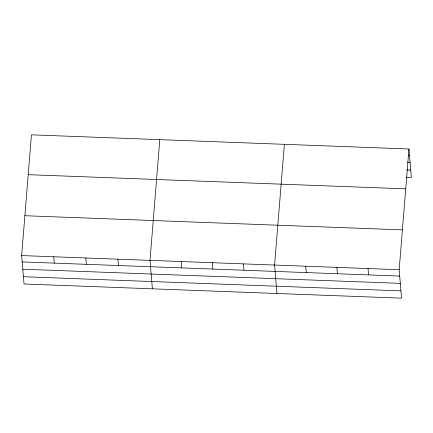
<?xml version="1.0" encoding="UTF-8"?>
<svg xmlns="http://www.w3.org/2000/svg" width="433" height="433" viewBox="0 0 433 433"><rect width="100%" height="100%" fill="white"/><g stroke="black" fill="none" stroke-linecap="round" stroke-linejoin="round"><path stroke-width="0.65" d="M408.963 148.995L399.172 269.727L401.559 298.164L24.037 284.005L21.65 255.567L31.441 134.836L408.963 148.995L411.35 177.433L406.051 177.232M159.799 139.648L150.007 260.385L152.394 288.816M284.378 144.324L274.587 265.056L276.974 293.493M408.173 155.301L409.494 155.35M407.458 162.537L410.105 162.635M406.76 169.996L410.738 170.147M28.21 174.678L405.732 188.837M24.881 215.726L402.403 229.885M21.65 255.567L399.172 269.727M22.186 261.922L399.702 276.081M22.797 269.207L400.314 283.366M23.425 276.714L400.947 290.879M368.023 268.557L368.559 274.912M336.879 267.394L337.415 273.743M305.736 266.225L306.266 272.574M243.443 263.886L243.974 270.241M212.3 262.717L212.83 269.072M181.151 261.548L181.687 267.903M117.917 259.178L118.453 265.532M85.826 257.976L86.362 264.33M53.741 256.769L54.271 263.123"/></g></svg>
